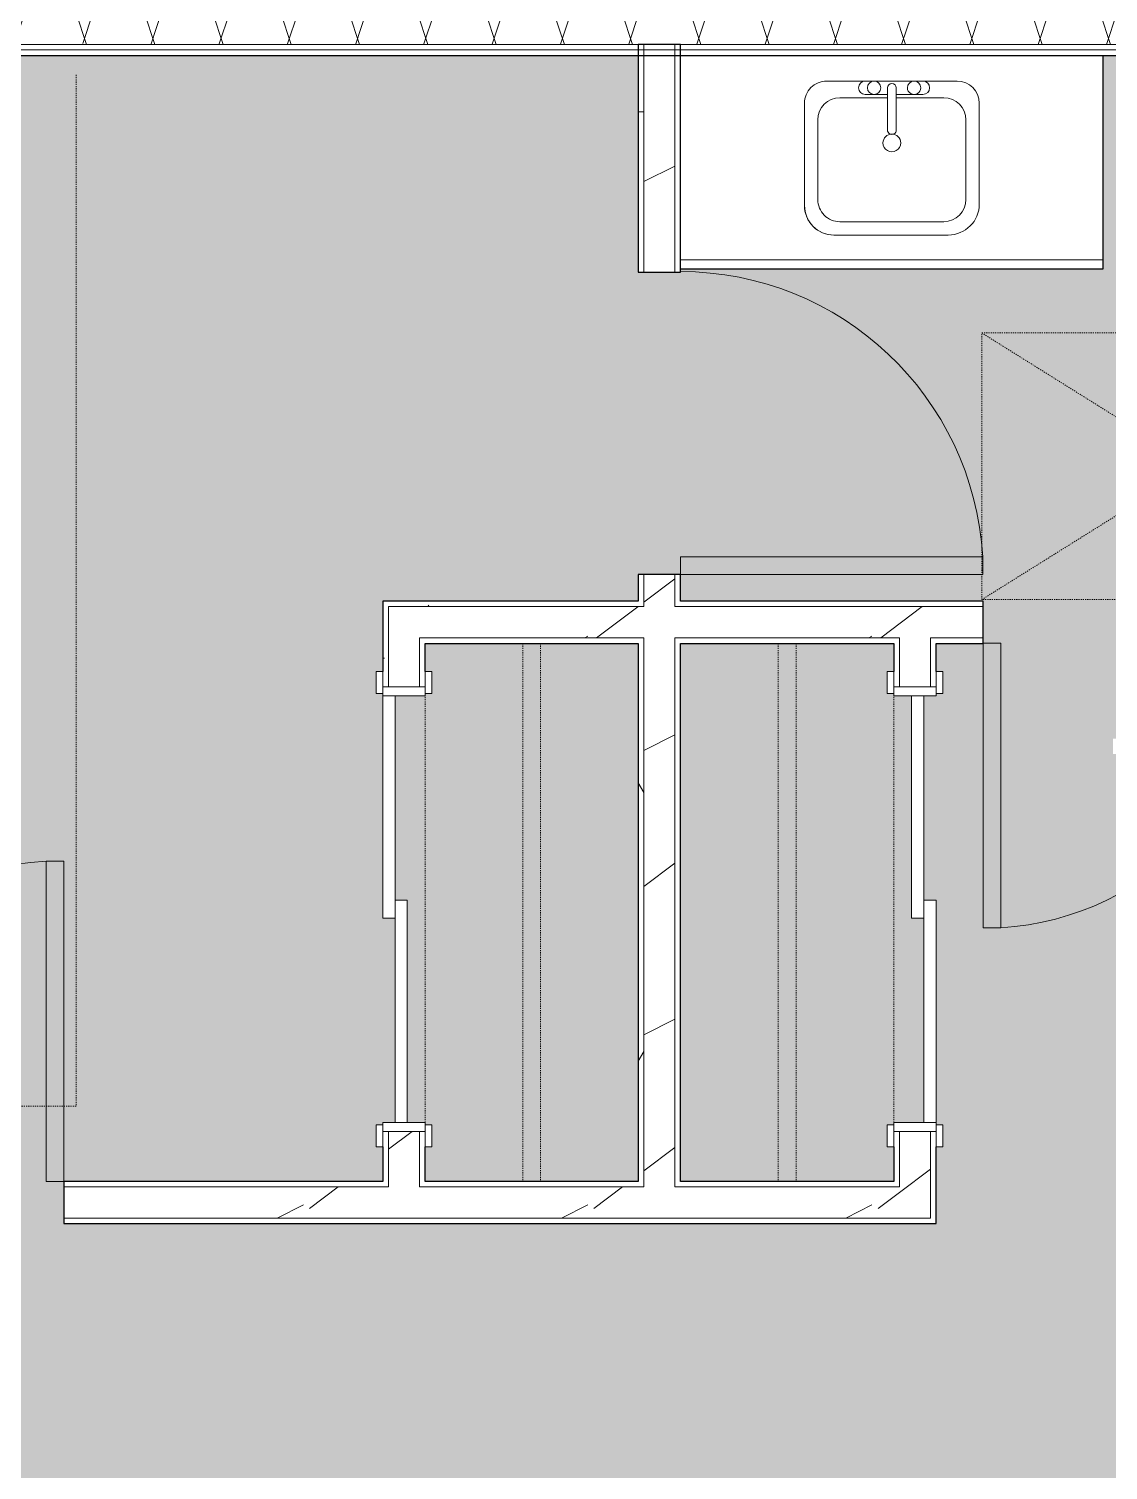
# Model space of a CAD drawing. Header units: inches. Extents: x -4830 to -242, y 9551 to 12925.
# Drawn here: x -3677.8 to -3556.3, y 10676 to 10838.2 of the extents above; entities that cross this region are included whole.
import ezdxf

# ---------------------------------------------------------------- set-up
doc = ezdxf.new("R2010")
doc.units = ezdxf.units.IN
doc.header["$MEASUREMENT"] = 0
doc.linetypes.add('Dash', pattern=[0.25, 0.125, -0.125])
for name, color, linetype, lineweight in [('0-1', 7, 'Continuous', 5), ('0-2', 7, 'Continuous', 9), ('A-AREA-PATT-2', 41, 'Continuous', 9), ('A-DOOR-1', 7, 'Continuous', 9), ('A-DOOR-2', 50, 'Continuous', 13), ('A-DOOR-FRAM-1', 50, 'Continuous', 13), ('A-GENM-HDLN-1', 7, 'Dash', 9), ('A-WALL-1', 250, 'Continuous', 25), ('A-WALL-2', 7, 'Continuous', 9), ('A-WALL-PATT-1', 7, 'Continuous', 9), ('A-WALL-PATT-2', 8, 'Continuous', 9), ('A-WALL-PATT-3', 253, 'Continuous', 9), ('I-FURN-1', 7, 'Continuous', 9), ('I-FURN-HDLN-1', 7, 'Dash', 9), ('I-WALL-1', 250, 'Continuous', 25), ('P-SANR-FIXT-1', 7, 'Continuous', 9), ('Q-CASE-1', 250, 'Continuous', 25), ('Q-CASE-2', 7, 'Continuous', 9), ('Q-CASE-HDLN-1', 7, 'Dash', 9)]:
    doc.layers.add(name, color=color, linetype=linetype, lineweight=lineweight)
pattern_1 = [(0, (0, 0), (61.44, 15.36), [2.534, -43.546, 2.534, -43.546, -245.76]), (0, (0, 0), (61.44, 15.36), [-92.16, 2.534, -89.626, 2.534, -43.546, -107.52]), (0, (0, 0), (61.44, 15.36), [-230.4, 2.534, -28.186, 2.534, -74.266]), (120, (23.04, 7.68), (-44.02215, 45.5286), [2.534, -43.546, 2.534, -43.546, -245.76]), (120, (23.04, 7.68), (-44.02215, 45.5286), [-92.16, 2.534, -89.626, 2.534, -43.546, -107.52]), (120, (23.04, 7.68), (-44.02215, 45.5286), [-230.4, 2.534, -28.186, 2.534, -74.266]), (240, (30.72, 38.4), (-17.41785, -60.8886), [2.534, -43.546, 2.534, -43.546, -245.76]), (240, (30.72, 38.4), (-17.41785, -60.8886), [-92.16, 2.534, -89.626, 2.534, -43.546, -107.52]), (240, (30.72, 38.4), (-17.41785, -60.8886), [-230.4, 2.534, -28.186, 2.534, -74.266])]
pattern_2 = [(216.87, (12.795, 31.987), (95.9612857, 63.9749714), [15.994, -143.942]), (206.565, (31.987, 22.391), (-31.986981, -31.986924), [35.763, -35.763]), (198.435, (31.987, 6.397), (-63.974746, -31.987128), [20.231, -80.922])]

# ---------------------------------------------------------------- blocks, each defined once
blk = doc.blocks.new('Single-Flush - 32_ x 84_-1372862-FLOOR PLAN - 2ND FLOOR')
at = {"layer": 'A-DOOR-1'}
blk.add_arc((16, 2.37), 32.07, 93.5759, 180, dxfattribs=at)
at = {"layer": 'A-DOOR-2'}
for p, q in [((14, 2.37), (14, 34.38)), ((16, 34.38), (14, 34.38)), ((16, 2.37), (16, 34.38)), ((16, 2.37), (14, 2.37))]:
    blk.add_line(p, q, dxfattribs=at)
blk = doc.blocks.new('Single-Flush - 36_ x 84_-1372839-FLOOR PLAN - 2ND FLOOR')
at = {"layer": 'A-DOOR-1'}
blk.add_arc((18, 2.37), 36.07, 93.1789, 180, dxfattribs=at)
at = {"layer": 'A-DOOR-2'}
for p, q in [((16, 2.37), (16, 38.39)), ((18, 38.39), (16, 38.39)), ((18, 2.37), (18, 38.39)), ((18, 2.37), (16, 2.37))]:
    blk.add_line(p, q, dxfattribs=at)
blk = doc.blocks.new('Single-Flush - 34_ x 84_-1372840-FLOOR PLAN - 2ND FLOOR')
at = {"layer": 'A-DOOR-1'}
blk.add_arc((17, 2.37), 34.07, 93.3657, 180, dxfattribs=at)
at = {"layer": 'A-DOOR-2'}
for p, q in [((15, 2.37), (15, 36.38)), ((17, 36.38), (15, 36.38)), ((17, 2.37), (17, 36.38)), ((17, 2.37), (15, 2.37))]:
    blk.add_line(p, q, dxfattribs=at)
blk = doc.blocks.new('M_Sink Vanity-Square - 500 x 440mm-1372835-FLOOR PLAN - 2ND FLOOR')
at = {"layer": 'P-SANR-FIXT-1'}
for p, q in [((-5.72, 10.23), (7.14, 10.23)), ((-5.72, 10.23), (7.14, 10.23)), ((-5.22, 8.73), (6.46, 8.73)), ((-9.22, -4.59), (-9.22, 6.73)), ((-9.22, -4.59), (-9.22, 6.73)), ((10.46, 6.91), (10.46, -4.59)), ((10.46, 6.91), (10.46, -4.59)), ((-7.72, -2.72), (-7.72, 6.23)), ((8.96, 6.23), (8.96, -2.72)), ((0.12, -6.33), (0.12, -1.59)), ((1.12, -6.33), (1.12, -1.59)), ((0.12, -5.22), (-5.22, -5.22)), ((-2.88, -5.59), (0.12, -5.59)), ((6.46, -5.22), (1.12, -5.22)), ((1.12, -5.59), (3.62, -5.59)), ((7.96, -7.09), (-6.72, -7.09)), ((7.96, -7.09), (-6.72, -7.09)), ((3.62, -7.09), (-2.88, -7.09))]:
    blk.add_line(p, q, dxfattribs=at)
for centre, radius, start, end in [((-5.72, 6.73), 3.5, 90, 180), ((-5.72, 6.73), 3.5, 90, 180), ((7.14, 6.91), 3.32, 0, 90), ((7.14, 6.91), 3.32, 360, 90), ((-5.22, 6.23), 2.5, 90, 180), ((6.46, 6.23), 2.5, 360, 90), ((0.62, -0.13), 1, 360, 180), ((0.62, -0.13), 1, 180, 0), ((0.62, -1.59), 0.5, 360, 180), ((-5.22, -2.72), 2.5, 180, 270), ((6.46, -2.72), 2.5, 270, 360), ((-6.72, -4.59), 2.5, 180, 270), ((-6.72, -4.59), 2.5, 180, 270), ((7.96, -4.59), 2.5, 270, 0), ((7.96, -4.59), 2.5, 270, 0), ((-2.88, -6.34), 0.75, 90, 270), ((-1.88, -6.34), 0.75, 360, 180), ((-1.88, -6.34), 0.75, 180, 0), ((0.62, -6.33), 0.5, 180, 0), ((2.62, -6.34), 0.75, 0, 180), ((2.62, -6.34), 0.75, 180, 0), ((3.62, -6.34), 0.75, 270, 90)]:
    blk.add_arc(centre, radius, start, end, dxfattribs=at)
blk = doc.blocks.new('OD_CW_Base Cabinet - OD_CW_Base Cabinet-1870265-FLOOR PLAN - 2ND FLOOR')
at = {"layer": 'Q-CASE-1'}
for p, q in [((48.31, 0), (48.31, 24)), ((0.74, 0), (48.31, 0))]:
    blk.add_line(p, q, dxfattribs=at)
at = {"layer": 'Q-CASE-2'}
for p, q in [((48.31, 24), (48.31, 1)), ((0.74, 1), (48.31, 1)), ((48.31, 1), (0.74, 1)), ((48.31, 0), (0.74, 0)), ((48.31, 1), (48.31, 0))]:
    blk.add_line(p, q, dxfattribs=at)
blk = doc.blocks.new('OD_CW_Closet - OD_CW_Closet-1902250-FLOOR PLAN - 2ND FLOOR')
at = {"layer": 'Q-CASE-HDLN-1'}
for p, q in [((3.89, 24), (0.74, 24)), ((0.74, 24), (0.74, 0)), ((54.64, 24), (6.64, 24)), ((61.26, 24), (57.39, 24)), ((61.26, 0), (61.26, 24)), ((0.74, 13), (61.26, 13)), ((0.74, 11), (61.26, 11)), ((0.74, 0), (61.26, 0))]:
    blk.add_line(p, q, dxfattribs=at)
blk = doc.blocks.new('ADA Clearances - 30_x48_-V15-FLOOR PLAN - 2ND FLOOR')
at = {"layer": 'A-GENM-HDLN-1'}
for p, q in [((15, 24), (-15, -24)), ((-15, 24), (15, -24)), ((-15, -24), (-15, 24)), ((-15, 24), (15, 24)), ((15, 24), (15, -6.44)), ((15, -8.9), (15, -24)), ((15, -24), (-15, -24))]:
    blk.add_line(p, q, dxfattribs=at)
blk = doc.blocks.new('Bed-Standard - King 78_ x 80_-1379907-FLOOR PLAN - 2ND FLOOR')
at = {"layer": 'I-FURN-1'}
for p, q in [((-28.31, 41.8), (49.69, 41.8)), ((-28.31, -38.2), (-28.31, 41.8)), ((49.69, 41.8), (49.69, -38.2)), ((49.69, -24.2), (-28.31, -17.63)), ((-25.31, -24.2), (46.69, -24.2)), ((-25.31, -36.2), (-25.31, -24.2)), ((46.69, -36.2), (46.69, -24.2)), ((-25.31, -36.2), (46.69, -36.2)), ((49.69, -38.2), (-28.31, -38.2))]:
    blk.add_line(p, q, dxfattribs=at)
at = {"layer": 'I-FURN-HDLN-1'}
for p, q in [((-64.31, 77.8), (73.69, 77.8)), ((-64.31, -38.2), (-64.31, 77.8)), ((73.69, 77.8), (73.69, -38.2))]:
    blk.add_line(p, q, dxfattribs=at)
blk = doc.blocks.new('FOLDING_SLIDING CLOSET - 48_ x 80_-1372841-FLOOR PLAN - 2ND FLOOR')
at = {"layer": 'A-DOOR-1'}
for p, q in [((-26.75, 3.25), (-24.25, 3.25)), ((-26.75, 2.5), (-26.75, 3.25)), ((-24.25, 3.25), (-24.25, 2.5)), ((24.25, 3.25), (26.75, 3.25)), ((24.25, 2.5), (24.25, 3.25)), ((26.75, 3.25), (26.75, 2.5)), ((-24.25, 2.5), (-26.75, 2.5)), ((26.75, 2.5), (24.25, 2.5)), ((-26.75, -2.25), (-24.25, -2.25)), ((-26.75, -3), (-26.75, -2.25)), ((-24.25, -3), (-26.75, -3)), ((-24.25, -2.25), (-24.25, -3)), ((24.25, -2.25), (26.75, -2.25)), ((24.25, -3), (24.25, -2.25)), ((26.75, -3), (24.25, -3)), ((26.75, -2.25), (26.75, -3))]:
    blk.add_line(p, q, dxfattribs=at)
at = {"layer": 'A-DOOR-2'}
for p, q in [((-1, 0.5), (24, 0.5)), ((-1, -0.88), (-1, 0.5)), ((24, 0.5), (24, -0.88)), ((-24, -0.88), (1, -0.88)), ((-24, -2.25), (-24, -0.88)), ((24, -0.88), (-1, -0.88)), ((1, -0.88), (1, -2.25)), ((1, -2.25), (-24, -2.25))]:
    blk.add_line(p, q, dxfattribs=at)
at = {"layer": 'A-DOOR-FRAM-1'}
for p, q in [((-25, 2.5), (-24, 2.5)), ((-25, -2.25), (-25, 2.5)), ((-24, 2.5), (-24, -2.25)), ((24, 2.5), (25, 2.5)), ((24, -2.25), (24, 2.5)), ((25, 2.5), (25, -2.25)), ((-24, -2.25), (-25, -2.25)), ((25, -2.25), (24, -2.25))]:
    blk.add_line(p, q, dxfattribs=at)
blk = doc.blocks.new('OD_CW_Closet - OD_CW_Closet-1901942-FLOOR PLAN - 2ND FLOOR')
at = {"layer": 'Q-CASE-HDLN-1'}
for p, q in [((0.74, -24), (0.74, 0)), ((0.74, 0), (61.26, 0)), ((61.26, 0), (61.26, -24)), ((0.74, -11), (61.26, -11)), ((0.74, -13), (61.26, -13)), ((3.89, -24), (0.74, -24)), ((54.64, -24), (6.64, -24)), ((61.26, -24), (57.39, -24))]:
    blk.add_line(p, q, dxfattribs=at)
blk = doc.blocks.new('CTR - 1st Phase - Unit Layouts_rvt-1-FLOOR PLAN - 2ND FLOOR')
at = {"layer": 'A-WALL-PATT-1'}
h = blk.add_hatch(dxfattribs=at)
h.set_pattern_fill('FP_3', color=256, style=0, pattern_type=2)
h.set_pattern_definition(pattern_1)
h.paths.add_polyline_path([(-3608.55, 10708.54), (-3608.55, 10769.06), (-3609.17, 10769.06), (-3609.17, 10708.54)], flags=0)
h.paths.add_polyline_path([(-3608.55, 10773.81), (-3608.55, 10776.81), (-3609.17, 10776.81), (-3609.17, 10773.81)], flags=0)
h.paths.add_polyline_path([(-3608.55, 10810.81), (-3608.55, 10835.19), (-3609.17, 10835.19), (-3609.17, 10810.81)], flags=0)
h = blk.add_hatch(dxfattribs=at)
h.set_pattern_fill('FP_3', color=256, style=0, pattern_type=2)
h.set_pattern_definition(pattern_1)
h.paths.add_polyline_path([(-3637.92, 10708.54), (-3637.3, 10708.54), (-3637.3, 10714.16), (-3637.92, 10714.16), (-3637.92, 10712.41)], flags=0)
h.paths.add_polyline_path([(-3637.3, 10764.16), (-3637.3, 10773.81), (-3637.92, 10773.81), (-3637.92, 10764.16)], flags=0)
h = blk.add_hatch(dxfattribs=at)
h.set_pattern_fill('FP_3', color=256, style=0, pattern_type=2)
h.set_pattern_definition(pattern_1)
h.paths.add_polyline_path([(-3483.97, 10773.19), (-3483.97, 10773.81), (-3538.37, 10773.81), (-3538.37, 10773.19), (-3484.47, 10773.19)], flags=0)
h.paths.add_polyline_path([(-3579.8, 10773.19), (-3570.37, 10773.19), (-3570.37, 10773.81), (-3605.05, 10773.81), (-3605.05, 10773.19), (-3600.66, 10773.19)], flags=0)
h.paths.add_polyline_path([(-3633.17, 10773.19), (-3608.55, 10773.19), (-3608.55, 10773.81), (-3637.3, 10773.81), (-3637.3, 10773.19), (-3633.8, 10773.19)], flags=0)
h = blk.add_hatch(dxfattribs=at)
h.set_pattern_fill('FP_3', color=256, style=0, pattern_type=2)
h.set_pattern_definition(pattern_1)
h.paths.add_polyline_path([(-3580.42, 10703.79), (-3576.3, 10703.83), (-3576.3, 10704.41), (-3673.8, 10704.41), (-3673.8, 10703.79), (-3600.66, 10703.79)], flags=0)
h.paths.add_polyline_path([(-3811.39, 10703.79), (-3709.8, 10703.79), (-3709.8, 10704.41), (-3852.47, 10704.41), (-3852.47, 10703.79), (-3824.32, 10703.79)], flags=0)
at = {"layer": 'A-WALL-PATT-2'}
h = blk.add_hatch(dxfattribs=at)
h.set_pattern_fill('FP_7', color=256, style=0, pattern_type=2)
h.set_pattern_definition(pattern_2)
h.paths.add_polyline_path([(-3608.55, 10707.91), (-3605.05, 10707.91), (-3605.05, 10769.69), (-3608.55, 10769.69), (-3608.55, 10708.41)], flags=0)
h.paths.add_polyline_path([(-3608.55, 10773.19), (-3605.05, 10773.19), (-3605.05, 10776.81), (-3608.55, 10776.81), (-3608.55, 10773.81)], flags=0)
h.paths.add_polyline_path([(-3605.05, 10810.81), (-3605.05, 10835.19), (-3608.55, 10835.19), (-3608.55, 10810.81)], flags=0)
h = blk.add_hatch(dxfattribs=at)
h.set_pattern_fill('FP_7', color=256, style=0, pattern_type=2)
h.set_pattern_definition(pattern_2)
h.paths.add_polyline_path([(-3635.78, 10707.91), (-3633.8, 10707.91), (-3633.8, 10714.16), (-3637.3, 10714.16), (-3637.3, 10707.91), (-3636.55, 10707.91)], flags=0)
h.paths.add_polyline_path([(-3636.55, 10764.16), (-3633.8, 10764.16), (-3633.8, 10773.19), (-3637.3, 10773.19), (-3637.3, 10764.16)], flags=0)
h = blk.add_hatch(dxfattribs=at)
h.set_pattern_fill('FP_7', color=256, style=0, pattern_type=2)
h.set_pattern_definition(pattern_2)
h.paths.add_polyline_path([(-3520.12, 10769.69), (-3482.72, 10769.69), (-3482.72, 10773.19), (-3538.37, 10773.19), (-3538.37, 10769.69)], flags=0)
h.paths.add_polyline_path([(-3576.3, 10769.69), (-3570.37, 10769.69), (-3570.37, 10773.19), (-3633.8, 10773.17), (-3633.8, 10769.69), (-3579.8, 10769.69)], flags=0)
h = blk.add_hatch(dxfattribs=at)
h.set_pattern_fill('FP_7', color=256, style=0, pattern_type=2)
h.set_pattern_definition(pattern_2)
h.paths.add_polyline_path([(-3579.8, 10704.41), (-3576.3, 10704.41), (-3576.3, 10714.16), (-3579.8, 10714.16), (-3579.8, 10707.91)], flags=0)
h.paths.add_polyline_path([(-3579.8, 10764.16), (-3576.3, 10764.16), (-3576.3, 10769.69), (-3579.8, 10769.69), (-3579.8, 10769.06)], flags=0)
h = blk.add_hatch(dxfattribs=at)
h.set_pattern_fill('FP_7', color=256, style=0, pattern_type=2)
h.set_pattern_definition(pattern_2)
h.paths.add_polyline_path([(-3580.42, 10704.41), (-3579.8, 10704.41), (-3579.8, 10707.91), (-3673.8, 10707.91), (-3673.8, 10704.41), (-3600.66, 10704.41)], flags=0)
h.paths.add_polyline_path([(-3709.8, 10704.41), (-3709.8, 10707.91), (-3852.47, 10707.91), (-3852.47, 10704.41), (-3718.9, 10704.41)], flags=0)
at = {"layer": 'A-WALL-1'}
for p, q in [((-3604.42, 10836.44), (-3609.17, 10836.44)), ((-3609.17, 10836.44), (-3609.17, 10810.81)), ((-3604.42, 10810.81), (-3604.42, 10836.44)), ((-3609.17, 10810.81), (-3604.42, 10810.81)), ((-3604.42, 10776.81), (-3609.17, 10776.81)), ((-3609.17, 10776.81), (-3609.17, 10773.81)), ((-3604.42, 10773.81), (-3604.42, 10776.81)), ((-3637.92, 10773.81), (-3637.92, 10765.91)), ((-3637.3, 10773.81), (-3637.92, 10773.81)), ((-3633.17, 10773.81), (-3637.3, 10773.81)), ((-3609.17, 10773.81), (-3633.17, 10773.81)), ((-3570.37, 10773.81), (-3604.42, 10773.81)), ((-3570.37, 10769.06), (-3570.37, 10773.81)), ((-3633.17, 10769.06), (-3609.17, 10769.06)), ((-3633.17, 10765.91), (-3633.17, 10769.06)), ((-3609.17, 10769.06), (-3609.17, 10708.54)), ((-3604.42, 10769.06), (-3580.42, 10769.06)), ((-3604.42, 10708.54), (-3604.42, 10769.06)), ((-3580.42, 10769.06), (-3580.42, 10765.91)), ((-3575.67, 10765.91), (-3575.67, 10769.06)), ((-3575.67, 10769.06), (-3570.37, 10769.06)), ((-3637.92, 10712.41), (-3637.92, 10708.54)), ((-3633.17, 10708.54), (-3633.17, 10712.41)), ((-3580.42, 10712.41), (-3580.42, 10708.54)), ((-3575.67, 10703.79), (-3575.67, 10712.41)), ((-3637.92, 10708.54), (-3673.8, 10708.54)), ((-3673.8, 10708.54), (-3673.8, 10703.79)), ((-3609.17, 10708.54), (-3633.17, 10708.54)), ((-3580.42, 10708.54), (-3604.42, 10708.54)), ((-3673.8, 10703.79), (-3580.42, 10703.79)), ((-3580.42, 10703.79), (-3576.3, 10703.79)), ((-3576.3, 10703.79), (-3575.67, 10703.79))]:
    blk.add_line(p, q, dxfattribs=at)
at = {"layer": 'A-WALL-2'}
for p, q in [((-3608.55, 10836.44), (-3608.55, 10810.81)), ((-3605.05, 10836.44), (-3605.05, 10810.81)), ((-3608.55, 10776.81), (-3608.55, 10773.81)), ((-3605.05, 10776.81), (-3605.05, 10773.81)), ((-3637.3, 10773.19), (-3633.8, 10773.19)), ((-3637.3, 10764.16), (-3637.3, 10773.19)), ((-3633.8, 10773.19), (-3633.17, 10773.19)), ((-3633.17, 10773.19), (-3608.55, 10773.19)), ((-3608.55, 10773.19), (-3608.55, 10773.81)), ((-3608.55, 10773.81), (-3608.55, 10773.19)), ((-3605.05, 10773.81), (-3605.05, 10773.19)), ((-3605.05, 10773.19), (-3605.05, 10773.81)), ((-3605.05, 10773.19), (-3570.37, 10773.19)), ((-3633.8, 10769.69), (-3633.17, 10769.69)), ((-3633.8, 10764.16), (-3633.8, 10769.69)), ((-3633.17, 10769.69), (-3608.55, 10769.69)), ((-3608.55, 10769.06), (-3608.55, 10769.69)), ((-3608.55, 10769.69), (-3608.55, 10769.06)), ((-3605.05, 10769.69), (-3605.05, 10769.06)), ((-3605.05, 10769.69), (-3579.8, 10769.69)), ((-3605.05, 10769.06), (-3605.05, 10769.69)), ((-3579.8, 10769.06), (-3579.8, 10769.69)), ((-3576.3, 10769.06), (-3576.3, 10769.69)), ((-3576.3, 10769.69), (-3570.37, 10769.69)), ((-3608.55, 10769.06), (-3608.55, 10708.54)), ((-3605.05, 10769.06), (-3605.05, 10708.54)), ((-3579.8, 10764.16), (-3579.8, 10769.06)), ((-3576.3, 10764.16), (-3576.3, 10769.06)), ((-3637.3, 10708.54), (-3637.3, 10714.16)), ((-3633.8, 10708.54), (-3633.8, 10714.16)), ((-3579.8, 10707.91), (-3579.8, 10714.16)), ((-3576.3, 10704.41), (-3576.3, 10714.16)), ((-3637.3, 10707.91), (-3673.8, 10707.91)), ((-3637.3, 10708.54), (-3637.3, 10707.91)), ((-3633.8, 10708.54), (-3633.8, 10707.91)), ((-3608.55, 10707.91), (-3633.8, 10707.91)), ((-3608.55, 10708.54), (-3608.55, 10707.91)), ((-3605.05, 10707.91), (-3605.05, 10708.54)), ((-3580.42, 10707.91), (-3605.05, 10707.91)), ((-3579.8, 10707.91), (-3580.42, 10707.91)), ((-3580.42, 10704.41), (-3673.8, 10704.41)), ((-3579.8, 10704.41), (-3580.42, 10704.41)), ((-3576.3, 10704.41), (-3579.8, 10704.41))]:
    blk.add_line(p, q, dxfattribs=at)
at = {"layer": '0-2'}
for name, p in [('OD_CW_Base Cabinet - OD_CW_Base Cabinet-1870265-FLOOR PLAN - 2ND FLOOR', (-3605.16, 10811.19)), ('Single-Flush - 36_ x 84_-1372839-FLOOR PLAN - 2ND FLOOR', (-3691.8, 10706.16))]:
    blk.add_blockref(name, p, dxfattribs=at)
for name, p, rotation in [('Bed-Standard - King 78_ x 80_-1379907-FLOOR PLAN - 2ND FLOOR', (-3736.75, 10794.8), 180), ('M_Sink Vanity-Square - 500 x 440mm-1372835-FLOOR PLAN - 2ND FLOOR', (-3580.02, 10825.22), 180), ('Single-Flush - 34_ x 84_-1372840-FLOOR PLAN - 2ND FLOOR', (-3606.8, 10793.81), 269.9999999999788), ('ADA Clearances - 30_x48_-V15-FLOOR PLAN - 2ND FLOOR', (-3546.52, 10788.98), 90.00000000000026), ('OD_CW_Closet - OD_CW_Closet-1901942-FLOOR PLAN - 2ND FLOOR', (-3609.17, 10769.8), 269.999999999969), ('OD_CW_Closet - OD_CW_Closet-1902250-FLOOR PLAN - 2ND FLOOR', (-3604.42, 10769.8), 270.0000000000309), ('Single-Flush - 32_ x 84_-1372862-FLOOR PLAN - 2ND FLOOR', (-3554.37, 10771.44), 180), ('FOLDING_SLIDING CLOSET - 48_ x 80_-1372841-FLOOR PLAN - 2ND FLOOR', (-3635.67, 10739.16), 270.0000000000273), ('FOLDING_SLIDING CLOSET - 48_ x 80_-1372841-FLOOR PLAN - 2ND FLOOR', (-3577.92, 10739.16), 89.99999999997272)]:
    blk.add_blockref(name, p, dxfattribs=dict(at, rotation=rotation))
blk = doc.blocks.new('CTR - 1st Phase - Common Walls_rvt-1-FLOOR PLAN - 2ND FLOOR')
at = {"layer": 'A-AREA-PATT-2'}
h = blk.add_hatch(color=256, dxfattribs=at)
h.paths.add_polyline_path([(-3851.85, 10553.19), (-3800.41, 10553.19), (-3800.41, 10569.31), (-3782.41, 10569.31), (-3782.41, 10565.31), (-3746.41, 10565.31), (-3746.41, 10569.31), (-3728.41, 10569.31), (-3728.41, 10553.19), (-3614.97, 10553.19), (-3614.97, 10578.5), (-3622.05, 10578.5), (-3622.05, 10595), (-3614.97, 10595), (-3614.97, 10608.62), (-3622.05, 10608.62), (-3622.05, 10625.12), (-3614.97, 10625.12), (-3614.97, 10637.74), (-3622.05, 10637.74), (-3622.05, 10654.24), (-3614.97, 10654.24), (-3614.97, 10661.79), (-3578.97, 10661.79), (-3578.97, 10659.19), (-3577.55, 10659.19), (-3577.35, 10658.99), (-3577.35, 10658.1), (-3577.1, 10658.1), (-3577.1, 10654.23), (-3576.85, 10654.23), (-3576.85, 10652.53), (-3577.1, 10652.53), (-3577.1, 10643.04), (-3576.85, 10643.04), (-3576.85, 10642.45), (-3577.1, 10642.45), (-3577.1, 10641.86), (-3576.85, 10641.86), (-3576.85, 10641.27), (-3577.1, 10641.27), (-3577.1, 10640.68), (-3576.85, 10640.64), (-3576.85, 10640.09), (-3577.1, 10640.09), (-3577.1, 10639.5), (-3576.85, 10639.5), (-3576.85, 10638.91), (-3577.1, 10638.91), (-3577.1, 10636.28), (-3577.35, 10636.26), (-3577.4, 10635.33), (-3577.55, 10635.19), (-3578.97, 10635.19), (-3578.97, 10577.19), (-3547.88, 10577.19), (-3547.88, 10577.56), (-3523.88, 10577.56), (-3523.88, 10577.19), (-3509.35, 10577.19), (-3509.35, 10607.44), (-3517.35, 10607.44), (-3517.35, 10643.19), (-3504.92, 10643.19), (-3504.92, 10671.39), (-3502.99, 10671.39), (-3502.99, 10672.01), (-3501.92, 10672.01), (-3501.92, 10706.76), (-3502.99, 10706.8), (-3502.99, 10707.39), (-3504.92, 10707.39), (-3504.92, 10711.64), (-3520.75, 10711.64), (-3520.75, 10720.35), (-3519.75, 10720.35), (-3519.75, 10722.35), (-3517.81, 10722.35), (-3517.81, 10722.98), (-3515.94, 10722.98), (-3515.94, 10722.35), (-3514, 10722.35), (-3514, 10720.35), (-3516, 10720.35), (-3515.94, 10716.39), (-3483.97, 10716.39), (-3483.97, 10769.06), (-3516, 10769.06), (-3515.94, 10760.35), (-3514, 10760.35), (-3514, 10758.35), (-3515.94, 10758.35), (-3515.94, 10757.73), (-3517.81, 10757.73), (-3517.81, 10758.35), (-3519.75, 10758.35), (-3519.75, 10760.35), (-3520.75, 10760.35), (-3520.75, 10769.06), (-3538.37, 10769.06), (-3538.37, 10773.81), (-3483.97, 10773.81), (-3483.97, 10835.19), (-3518.1, 10835.19), (-3518.1, 10835.06), (-3522.85, 10835.06), (-3522.85, 10835.19), (-3528.87, 10835.19), (-3528.87, 10827.46), (-3529, 10826.5), (-3529.37, 10825.6), (-3529.96, 10824.83), (-3530.74, 10824.24), (-3531.63, 10823.86), (-3532.68, 10823.74), (-3533.99, 10823.74), (-3533.64, 10820.71), (-3532.45, 10819.71), (-3531.88, 10818.71), (-3531.52, 10817.2), (-3531.35, 10815.71), (-3531.52, 10813.72), (-3532.06, 10811.71), (-3532.79, 10809.71), (-3533.99, 10807.33), (-3535.11, 10805.71), (-3536.11, 10804.71), (-3536.97, 10804.21), (-3538.35, 10803.71), (-3539.35, 10803.71), (-3540.72, 10804.21), (-3541.59, 10804.71), (-3542.59, 10805.71), (-3544.06, 10807.89), (-3544.91, 10809.71), (-3545.64, 10811.71), (-3546.17, 10813.72), (-3546.35, 10815.71), (-3546.17, 10817.2), (-3546.08, 10817.71), (-3545.82, 10818.71), (-3545.25, 10819.71), (-3544.06, 10820.71), (-3543.71, 10823.74), (-3545.1, 10823.74), (-3546.06, 10823.86), (-3546.96, 10824.24), (-3547.73, 10824.83), (-3548.33, 10825.6), (-3548.7, 10826.5), (-3548.82, 10827.46), (-3548.82, 10835.19), (-3556.85, 10835.19), (-3556.85, 10811.19), (-3604.42, 10811.19), (-3604.42, 10810.81), (-3609.17, 10810.81), (-3609.17, 10835.19), (-3851.85, 10835.19), (-3851.85, 10743.6), (-3819.57, 10743.6), (-3819.57, 10737.55), (-3824.32, 10737.55), (-3824.32, 10738.85), (-3851.85, 10738.85), (-3851.85, 10708.54), (-3709.8, 10708.54), (-3709.8, 10703.79), (-3819.57, 10703.79), (-3819.57, 10702.07), (-3824.32, 10702.07), (-3824.32, 10703.79), (-3851.85, 10703.79), (-3851.85, 10614.26), (-3816.97, 10614.26), (-3816.97, 10608.26), (-3815.97, 10608.26), (-3815.97, 10572.26), (-3816.97, 10572.26), (-3816.97, 10566.26), (-3851.85, 10566.26)], flags=0)
h.paths.add_polyline_path([(-3483.97, 10553.19), (-3483.97, 10643.19), (-3487.35, 10643.19), (-3487.35, 10607.44), (-3485.35, 10607.44), (-3485.35, 10553.19)], flags=0)
h.paths.add_polyline_path([(-3706.02, 10566.26), (-3706.84, 10566.26), (-3706.84, 10572.26), (-3707.84, 10572.26), (-3707.84, 10608.26), (-3706.84, 10608.26), (-3706.84, 10614.26), (-3671.84, 10614.26), (-3671.84, 10566.26), (-3705.49, 10566.26)], flags=0)
h.paths.add_polyline_path([(-3796.9, 10617.59), (-3796.9, 10618.59), (-3802.9, 10618.59), (-3802.9, 10653.59), (-3718.9, 10653.59), (-3718.9, 10618.59), (-3724.9, 10618.59), (-3724.9, 10617.59), (-3776.27, 10617.59)], flags=0)
h.paths.add_polyline_path([(-3575.67, 10703.79), (-3673.8, 10703.79), (-3673.8, 10708.54), (-3637.92, 10708.54), (-3637.92, 10712.41), (-3638.67, 10712.41), (-3638.67, 10714.91), (-3637.92, 10714.91), (-3637.92, 10715.16), (-3636.55, 10715.16), (-3636.55, 10738.16), (-3637.92, 10738.16), (-3637.98, 10763.41), (-3638.67, 10763.41), (-3638.67, 10765.91), (-3637.92, 10765.91), (-3637.92, 10773.81), (-3609.17, 10773.81), (-3609.17, 10776.81), (-3604.42, 10776.81), (-3604.42, 10773.81), (-3570.37, 10773.81), (-3570.37, 10769.06), (-3575.67, 10769.06), (-3575.67, 10765.91), (-3574.92, 10765.91), (-3574.92, 10763.41), (-3575.67, 10763.41), (-3575.67, 10763.16), (-3577.05, 10763.16), (-3577.05, 10740.16), (-3575.67, 10740.16), (-3575.63, 10714.91), (-3574.92, 10714.91), (-3574.92, 10712.41), (-3575.67, 10712.41), (-3575.67, 10704.41)], flags=0)
h.paths.add_polyline_path([(-3512.86, 10705.64), (-3540.92, 10705.64), (-3540.92, 10707.39), (-3504.92, 10707.39), (-3504.92, 10705.64)], flags=0)
h.paths.add_polyline_path([(-3632.42, 10708.54), (-3609.17, 10708.54), (-3609.17, 10769.06), (-3633.17, 10769.06), (-3633.17, 10765.91), (-3632.42, 10765.91), (-3632.42, 10763.41), (-3633.17, 10763.41), (-3633.17, 10763.16), (-3636.55, 10763.16), (-3636.55, 10740.16), (-3635.17, 10740.16), (-3635.17, 10715.16), (-3633.17, 10715.16), (-3633.17, 10714.91), (-3632.42, 10714.91), (-3632.42, 10712.41), (-3633.17, 10712.41), (-3633.17, 10708.54)], flags=0)
h.paths.add_polyline_path([(-3600.66, 10708.54), (-3580.42, 10708.54), (-3580.42, 10712.41), (-3581.17, 10712.41), (-3581.17, 10714.91), (-3580.42, 10714.91), (-3580.42, 10715.16), (-3577.05, 10715.16), (-3577.05, 10738.16), (-3578.42, 10738.16), (-3578.42, 10763.16), (-3580.42, 10763.16), (-3580.42, 10763.41), (-3581.17, 10763.41), (-3581.17, 10765.91), (-3580.42, 10765.91), (-3580.42, 10769.06), (-3604.42, 10769.06), (-3604.42, 10708.54)], flags=0)
h.paths.add_polyline_path([(-3851.47, 10708.8), (-3851.47, 10736.8), (-3826.22, 10736.8), (-3826.22, 10727.12), (-3825.72, 10727.05), (-3825.72, 10726.99), (-3826.22, 10726.99), (-3826.22, 10710.44), (-3825.72, 10710.36), (-3825.72, 10709.91), (-3826.22, 10709.91), (-3826.22, 10708.8), (-3850.47, 10708.8)], flags=0)
h.paths.add_polyline_path([(-3514, 10725.96), (-3514.41, 10725.96), (-3514.41, 10750.96), (-3488.41, 10750.96), (-3488.41, 10725.96), (-3512.86, 10725.96)], flags=0)
h.paths.add_polyline_path([(-3708.43, 10753), (-3786.43, 10753), (-3786.43, 10833), (-3708.43, 10833), (-3708.43, 10786.12)], flags=0)
h.paths.add_polyline_path([(-3555.75, 10756.6), (-3555.75, 10758.35), (-3519.75, 10758.35), (-3519.75, 10756.6), (-3538.37, 10756.6)], flags=0)
h.paths.add_polyline_path([(-3485.74, 10809.81), (-3522.85, 10809.81), (-3522.85, 10815.06), (-3518.1, 10815.06), (-3518.1, 10814.56), (-3484.47, 10814.56), (-3484.47, 10809.81)], flags=0)
h.paths.add_polyline_path([(-3790.43, 10814.5), (-3808.43, 10814.5), (-3808.43, 10832.5), (-3790.43, 10832.5), (-3790.43, 10815)], flags=0)
h.paths.add_polyline_path([(-3706.5, 10814.5), (-3706.5, 10832.5), (-3688.5, 10832.5), (-3688.5, 10814.5), (-3706.02, 10814.5)], flags=0)
at = {"layer": 'A-WALL-PATT-1'}
h = blk.add_hatch(dxfattribs=at)
h.set_pattern_fill('FP_3', color=256, style=0, pattern_type=2)
h.set_pattern_definition(pattern_1)
h.paths.add_polyline_path([(-3852.47, 10835.81), (-3483.35, 10835.81), (-3483.35, 10836.44), (-3852.47, 10836.44)], flags=0)
h = blk.add_hatch(dxfattribs=at)
h.set_pattern_fill('FP_3', color=256, style=0, pattern_type=2)
h.set_pattern_definition(pattern_1)
h.paths.add_polyline_path([(-3495.3, 10835.19), (-3483.97, 10835.19), (-3483.97, 10835.81), (-3852.47, 10835.81), (-3852.47, 10835.19), (-3530.42, 10835.19)], flags=0)
at = {"layer": 'A-WALL-PATT-3'}
h = blk.add_hatch(dxfattribs=at)
h.set_pattern_fill('FP_28', color=256, style=0, pattern_type=2)
h.set_pattern_definition([(161.57, (0.96, 0.96), (-7.6802237, -0.0009796), [0, -54.643, 6.067, 0]), (18.43, (-0.96, 0.96), (-7.6802237, 0.0009796), [0, -54.643, 6.067, 0]), (108.43, (0.96, 0.96), (3.8382953, -19.2013653), [18.211, -42.499]), (71.57, (-0.96, 0.96), (3.8382953, 19.2013653), [18.211, -42.499])])
h.paths.add_polyline_path([(-3482.82, 10836.44), (-3482.72, 10836.44), (-3482.72, 10839.94), (-3852.47, 10839.94), (-3852.47, 10836.44), (-3483.35, 10836.44)], flags=0)
at = {"layer": 'A-WALL-2'}
for p, q in [((-3483.97, 10836.44), (-3852.47, 10836.44)), ((-3483.97, 10835.81), (-3852.47, 10835.81))]:
    blk.add_line(p, q, dxfattribs=at)
at = {"layer": 'I-WALL-1'}
blk.add_line((-3852.47, 10835.19), (-3483.97, 10835.19), dxfattribs=at)

msp = doc.modelspace()

# ---------------------------------------------------------------- block references
at = {"layer": '0-1'}
for name in ['CTR - 1st Phase - Common Walls_rvt-1-FLOOR PLAN - 2ND FLOOR', 'CTR - 1st Phase - Unit Layouts_rvt-1-FLOOR PLAN - 2ND FLOOR']:
    msp.add_blockref(name, (0, 0), dxfattribs=at)

doc.saveas('drawing.dxf')
